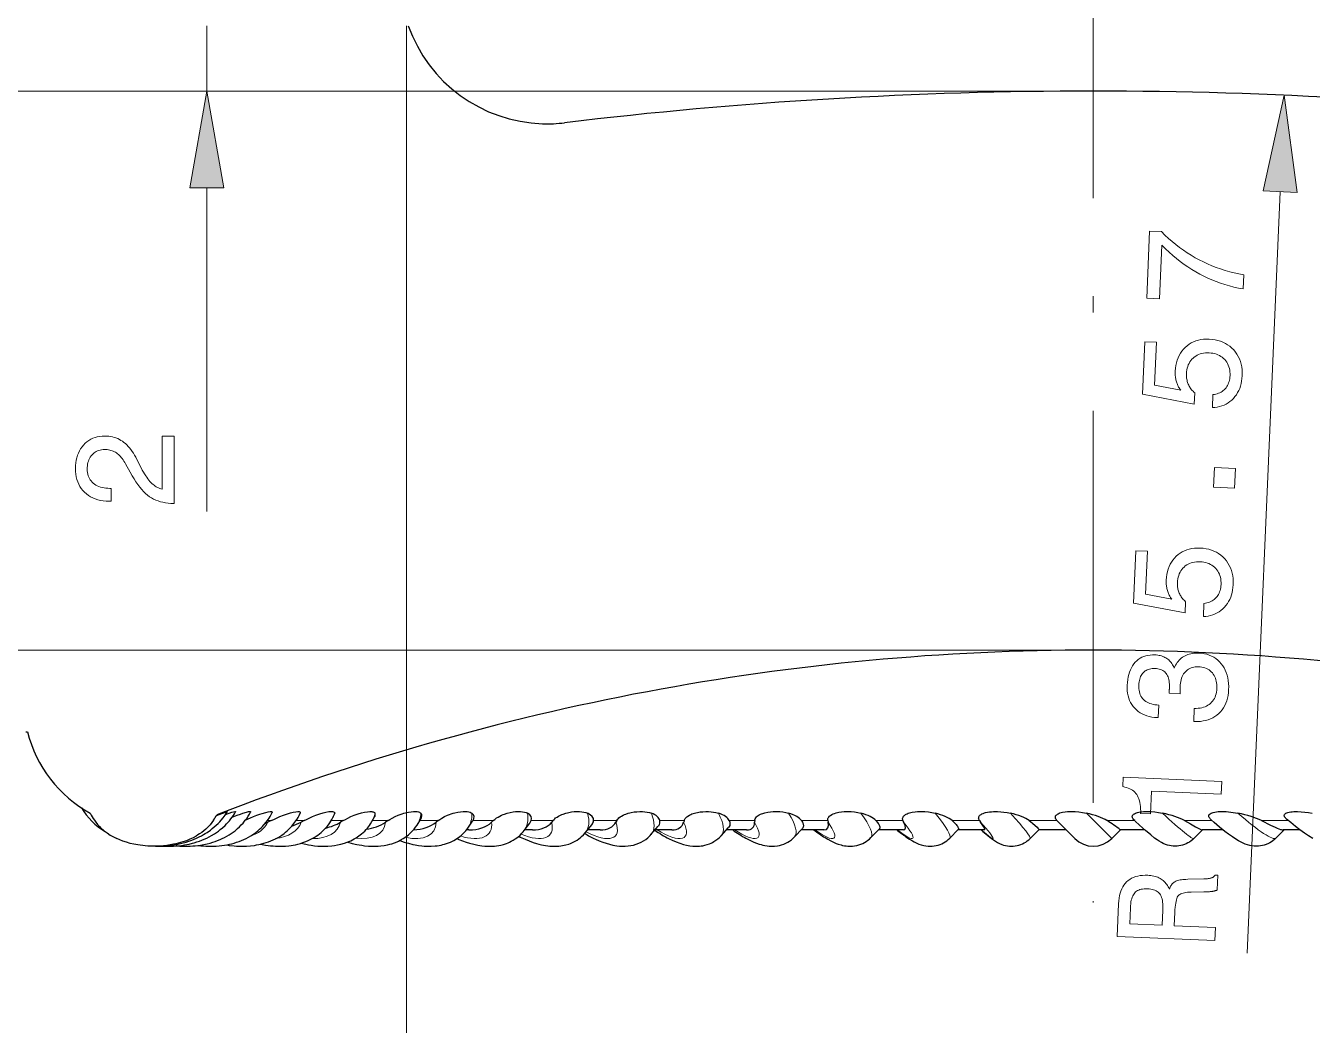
# Model space of a CAD drawing. Extents: x 0 to 297, y 0 to 420.
# Drawn here: x 115.31 to 154.66, y 84.82 to 115.4 of the extents above; entities that cross this region are included whole.
import ezdxf

# ---------------------------------------------------------------- set-up
doc = ezdxf.new("R2010")
doc.units = 0
doc.linetypes.add('DASHDOT', pattern=[18.5, 12, -3, 0.5, -3])

msp = doc.modelspace()

# ---------------------------------------------------------------- linework, layer by layer
at = {"color": 7, "linetype": 'DASHDOT', "lineweight": 13}
msp.add_line((147.963, 362.625), (147.963, 88.577), dxfattribs=at)
at = {"color": 7, "lineweight": 13, "ltscale": 0.05}
msp.add_line((120.854, 113.402), (120.854, 115.402), dxfattribs=at)
at = {"color": 7, "lineweight": 13}
for p, q in [((126.963, 115.402), (126.963, 72.965)), ((147.957, 113.402), (96.033, 113.402)), ((147.957, 113.402), (118.854, 113.402)), ((153.675, 110.324), (152.671, 87.035)), ((147.962, 96.302), (96.033, 96.302))]:
    msp.add_line(p, q, dxfattribs=at)
at = {"color": 7, "lineweight": 13, "ltscale": 0.247632}
msp.add_line((120.854, 100.542), (120.854, 110.447), dxfattribs=at)
at = {"color": 7, "lineweight": 30, "ltscale": 0.00125}
msp.add_line((115.313, 93.802), (115.363, 93.802), dxfattribs=at)
at = {"color": 7, "lineweight": 13, "ltscale": 0.027462}
msp.add_line((148.529, 90.536), (147.752, 91.313), dxfattribs=at)
at = {"color": 7, "lineweight": 30, "ltscale": 0.002239}
msp.add_line((122.637, 91), (122.719, 91.036), dxfattribs=at)
at = {"color": 7, "lineweight": 13, "ltscale": 0.002928}
msp.add_line((122.818, 91.084), (122.701, 91.084), dxfattribs=at)
at = {"color": 7, "lineweight": 30, "ltscale": 0.002774}
msp.add_line((122.818, 91.084), (122.719, 91.036), dxfattribs=at)
at = {"color": 7, "lineweight": 13, "ltscale": 0.006164}
msp.add_line((123.829, 91.084), (123.583, 91.084), dxfattribs=at)
at = {"color": 7, "lineweight": 30, "ltscale": 0.002581}
msp.add_line((123.829, 91.084), (123.738, 91.036), dxfattribs=at)
at = {"color": 7, "lineweight": 13, "ltscale": 0.009176}
msp.add_line((125.024, 91.084), (124.657, 91.084), dxfattribs=at)
at = {"color": 7, "lineweight": 30, "ltscale": 0.002199}
msp.add_line((124.709, 91.18), (124.748, 91.259), dxfattribs=at)
at = {"color": 7, "lineweight": 30, "ltscale": 0.002378}
msp.add_line((125.024, 91.084), (124.942, 91.036), dxfattribs=at)
at = {"color": 7, "lineweight": 30, "ltscale": 0.004068}
msp.add_line((125.901, 91.056), (125.982, 91.197), dxfattribs=at)
at = {"color": 7, "lineweight": 13, "ltscale": 0.011895}
msp.add_line((126.393, 91.084), (125.917, 91.084), dxfattribs=at)
at = {"color": 7, "lineweight": 30, "ltscale": 0.002167}
msp.add_line((126.393, 91.084), (126.321, 91.036), dxfattribs=at)
at = {"color": 7, "lineweight": 30, "ltscale": 0.005435}
msp.add_line((127.28, 90.949), (127.397, 91.131), dxfattribs=at)
at = {"color": 7, "lineweight": 13, "ltscale": 0.014118}
msp.add_line((127.926, 91.084), (127.362, 91.084), dxfattribs=at)
at = {"color": 7, "lineweight": 30, "ltscale": 0.001955}
msp.add_line((127.926, 91.084), (127.865, 91.036), dxfattribs=at)
at = {"color": 7, "lineweight": 30, "ltscale": 0.006351}
msp.add_line((128.835, 90.858), (128.982, 91.065), dxfattribs=at)
at = {"color": 7, "lineweight": 30, "ltscale": 0.000579792}
msp.add_line((128.994, 91.084), (128.982, 91.065), dxfattribs=at)
at = {"color": 7, "lineweight": 13, "ltscale": 0.015442}
msp.add_line((129.612, 91.084), (128.994, 91.084), dxfattribs=at)
at = {"color": 7, "lineweight": 30, "ltscale": 0.001749}
msp.add_line((129.612, 91.084), (129.562, 91.036), dxfattribs=at)
at = {"color": 7, "lineweight": 30, "ltscale": 0.00705}
msp.add_line((130.556, 90.781), (130.728, 91.005), dxfattribs=at)
at = {"color": 7, "lineweight": 13, "ltscale": 0.016648}
msp.add_line((131.438, 91.084), (130.772, 91.084), dxfattribs=at)
at = {"color": 7, "lineweight": 30, "ltscale": 0.001557}
msp.add_line((131.438, 91.084), (131.399, 91.036), dxfattribs=at)
at = {"color": 7, "lineweight": 30, "ltscale": 0.007625}
msp.add_line((132.431, 90.718), (132.625, 90.954), dxfattribs=at)
at = {"color": 7, "lineweight": 13, "ltscale": 0.017727}
msp.add_line((133.389, 91.084), (132.68, 91.084), dxfattribs=at)
at = {"color": 7, "lineweight": 30, "ltscale": 0.001393}
msp.add_line((133.389, 91.084), (133.362, 91.036), dxfattribs=at)
at = {"color": 7, "lineweight": 30, "ltscale": 0.008103}
msp.add_line((134.446, 90.666), (134.658, 90.911), dxfattribs=at)
at = {"color": 7, "lineweight": 30, "ltscale": 0.000592095}
msp.add_line((134.672, 90.93), (134.658, 90.911), dxfattribs=at)
at = {"color": 7, "lineweight": 13, "ltscale": 0.004872}
msp.add_line((134.899, 91.084), (134.704, 91.084), dxfattribs=at)
at = {"color": 7, "lineweight": 13, "ltscale": 0.0138}
msp.add_line((135.451, 91.084), (134.899, 91.084), dxfattribs=at)
at = {"color": 7, "lineweight": 30, "ltscale": 0.001275}
msp.add_line((135.451, 91.084), (135.436, 91.036), dxfattribs=at)
at = {"color": 7, "lineweight": 13, "ltscale": 0.019474}
msp.add_line((137.608, 91.084), (136.829, 91.084), dxfattribs=at)
at = {"color": 7, "lineweight": 30, "ltscale": 0.001218}
msp.add_line((137.608, 91.084), (137.605, 91.036), dxfattribs=at)
at = {"color": 7, "lineweight": 13, "ltscale": 0.020128}
msp.add_line((139.845, 91.084), (139.039, 91.084), dxfattribs=at)
at = {"color": 7, "lineweight": 30, "ltscale": 0.001234}
msp.add_line((139.845, 91.084), (139.853, 91.036), dxfattribs=at)
at = {"color": 7, "lineweight": 13, "ltscale": 0.02063}
msp.add_line((142.143, 91.084), (141.317, 91.084), dxfattribs=at)
at = {"color": 7, "lineweight": 30, "ltscale": 0.001319}
msp.add_line((142.143, 91.084), (142.163, 91.036), dxfattribs=at)
at = {"color": 7, "lineweight": 13, "ltscale": 0.020973}
msp.add_line((144.485, 91.084), (143.646, 91.084), dxfattribs=at)
at = {"color": 7, "lineweight": 30, "ltscale": 0.001459}
msp.add_line((144.485, 91.084), (144.517, 91.036), dxfattribs=at)
at = {"color": 7, "lineweight": 13, "ltscale": 0.021158}
msp.add_line((146.854, 91.084), (146.007, 91.084), dxfattribs=at)
at = {"color": 7, "lineweight": 30, "ltscale": 0.001636}
msp.add_line((146.854, 91.084), (146.897, 91.036), dxfattribs=at)
at = {"color": 7, "lineweight": 30, "ltscale": 0.017677}
msp.add_line((147.397, 90.536), (146.897, 91.036), dxfattribs=at)
at = {"color": 7, "lineweight": 13, "ltscale": 0.021181}
msp.add_line((149.231, 91.084), (148.384, 91.084), dxfattribs=at)
at = {"color": 7, "lineweight": 30, "ltscale": 0.000410107}
msp.add_line((149.231, 91.084), (149.243, 91.073), dxfattribs=at)
at = {"color": 7, "lineweight": 13, "ltscale": 0.021043}
msp.add_line((151.598, 91.084), (150.757, 91.084), dxfattribs=at)
at = {"color": 7, "lineweight": 13, "ltscale": 0.020745}
msp.add_line((153.938, 91.084), (153.108, 91.084), dxfattribs=at)
at = {"color": 7, "lineweight": 30, "ltscale": 0.001784}
msp.add_line((128.498, 90.535), (128.564, 90.507), dxfattribs=at)
at = {"color": 7, "lineweight": 30, "ltscale": 0.00192}
msp.add_line((128.869, 90.802), (128.792, 90.802), dxfattribs=at)
at = {"color": 7, "lineweight": 30, "ltscale": 0.005998}
msp.add_line((130.812, 90.802), (130.572, 90.802), dxfattribs=at)
at = {"color": 7, "lineweight": 30, "ltscale": 0.009644}
msp.add_line((132.886, 90.802), (132.5, 90.802), dxfattribs=at)
at = {"color": 7, "lineweight": 30, "ltscale": 0.01278}
msp.add_line((135.074, 90.802), (134.563, 90.802), dxfattribs=at)
at = {"color": 7, "lineweight": 30, "ltscale": 0.008494}
msp.add_line((136.584, 90.624), (136.812, 90.876), dxfattribs=at)
at = {"color": 7, "lineweight": 30, "ltscale": 0.01543}
msp.add_line((137.361, 90.802), (136.744, 90.802), dxfattribs=at)
at = {"color": 7, "lineweight": 30, "ltscale": 0.008808}
msp.add_line((138.829, 90.591), (139.07, 90.848), dxfattribs=at)
at = {"color": 7, "lineweight": 30, "ltscale": 0.01755}
msp.add_line((139.728, 90.802), (139.026, 90.802), dxfattribs=at)
at = {"color": 7, "lineweight": 30, "ltscale": 0.009055}
msp.add_line((141.164, 90.566), (141.416, 90.827), dxfattribs=at)
at = {"color": 7, "lineweight": 30, "ltscale": 0.019173}
msp.add_line((142.158, 90.802), (141.391, 90.802), dxfattribs=at)
at = {"color": 7, "lineweight": 30, "ltscale": 0.009232}
msp.add_line((143.572, 90.549), (143.831, 90.812), dxfattribs=at)
at = {"color": 7, "lineweight": 30, "ltscale": 0.020302}
msp.add_line((144.632, 90.802), (143.82, 90.802), dxfattribs=at)
at = {"color": 7, "lineweight": 30, "ltscale": 0.009346}
msp.add_line((146.033, 90.539), (146.297, 90.804), dxfattribs=at)
at = {"color": 7, "lineweight": 30, "ltscale": 0.021078}
msp.add_line((147.132, 90.802), (146.289, 90.802), dxfattribs=at)
at = {"color": 7, "lineweight": 30, "ltscale": 0.009394}
msp.add_line((148.529, 90.536), (148.795, 90.802), dxfattribs=at)
at = {"color": 7, "lineweight": 30, "ltscale": 0.018678}
msp.add_line((149.542, 90.802), (148.794, 90.802), dxfattribs=at)
at = {"color": 7, "lineweight": 30, "ltscale": 0.009378}
msp.add_line((151.04, 90.539), (151.305, 90.805), dxfattribs=at)
at = {"color": 7, "lineweight": 30, "ltscale": 0.015944}
msp.add_line((151.932, 90.802), (151.294, 90.802), dxfattribs=at)
at = {"color": 7, "lineweight": 30, "ltscale": 0.00885}
msp.add_line((153.549, 90.549), (153.797, 90.802), dxfattribs=at)
at = {"color": 7, "lineweight": 30, "ltscale": 0.012939}
msp.add_line((154.286, 90.802), (153.768, 90.802), dxfattribs=at)
at = {"color": 7, "lineweight": 13}
for points in [[(121.375, 110.447), (120.854, 113.402), (120.333, 110.447)], [(154.195, 110.302), (153.802, 113.276), (153.155, 110.346)], [(152.546, 107.349), (152.403, 107.377), (152.263, 107.408), (152.125, 107.444), (151.989, 107.483), (151.855, 107.527), (151.723, 107.574), (151.594, 107.626), (151.466, 107.681), (151.341, 107.741), (151.218, 107.804), (151.097, 107.872), (150.977, 107.944), (150.858, 108.021), (150.741, 108.102), (150.625, 108.188), (150.51, 108.279), (150.396, 108.374), (150.284, 108.474), (150.173, 108.578), (150.063, 108.686), (149.992, 107.048), (149.598, 107.065), (149.687, 109.118), (150.045, 109.103), (150.153, 108.998), (150.262, 108.897), (150.374, 108.8), (150.487, 108.707), (150.602, 108.619), (150.719, 108.535), (150.838, 108.454), (150.959, 108.378), (151.082, 108.306), (151.206, 108.238), (151.333, 108.175), (151.461, 108.115), (151.592, 108.059), (151.725, 108.008), (151.859, 107.961), (151.996, 107.917), (152.135, 107.878), (152.276, 107.843), (152.419, 107.812), (152.565, 107.785)], [(151.606, 103.718), (151.624, 104.118), (151.67, 104.125), (151.714, 104.134), (151.756, 104.145), (151.796, 104.159), (151.835, 104.176), (151.871, 104.195), (151.906, 104.217), (151.938, 104.241), (151.969, 104.268), (151.997, 104.297), (152.024, 104.329), (152.048, 104.362), (152.069, 104.398), (152.088, 104.435), (152.104, 104.474), (152.118, 104.515), (152.129, 104.558), (152.137, 104.602), (152.143, 104.649), (152.147, 104.697), (152.147, 104.756), (152.144, 104.813), (152.137, 104.868), (152.127, 104.92), (152.112, 104.971), (152.094, 105.019), (152.072, 105.065), (152.047, 105.109), (152.017, 105.15), (151.984, 105.189), (151.948, 105.226), (151.909, 105.259), (151.868, 105.288), (151.824, 105.314), (151.778, 105.336), (151.729, 105.355), (151.678, 105.37), (151.624, 105.381), (151.568, 105.389), (151.51, 105.393), (151.45, 105.394), (151.392, 105.391), (151.337, 105.385), (151.284, 105.374), (151.234, 105.36), (151.185, 105.342), (151.139, 105.32), (151.096, 105.295), (151.054, 105.266), (151.015, 105.233), (150.979, 105.197), (150.947, 105.159), (150.918, 105.117), (150.892, 105.073), (150.87, 105.027), (150.852, 104.978), (150.837, 104.926), (150.826, 104.871), (150.818, 104.814), (150.813, 104.755), (150.813, 104.72), (150.813, 104.686), (150.815, 104.652), (150.819, 104.619), (150.823, 104.587), (150.83, 104.555), (150.837, 104.523), (150.847, 104.492), (150.857, 104.462), (150.869, 104.432), (150.882, 104.403), (150.897, 104.375), (150.913, 104.347), (150.931, 104.32), (150.95, 104.294), (150.97, 104.268), (150.991, 104.243), (151.014, 104.219), (151.039, 104.195), (151.065, 104.172), (151.05, 103.829), (149.472, 104.133), (149.541, 105.734), (149.895, 105.718), (149.838, 104.406), (150.64, 104.251), (150.622, 104.274), (150.606, 104.297), (150.59, 104.322), (150.575, 104.346), (150.561, 104.372), (150.548, 104.398), (150.536, 104.426), (150.526, 104.453), (150.515, 104.482), (150.506, 104.511), (150.498, 104.541), (150.491, 104.572), (150.485, 104.603), (150.48, 104.634), (150.476, 104.666), (150.473, 104.698), (150.471, 104.731), (150.47, 104.764), (150.47, 104.798), (150.471, 104.833), (150.477, 104.923), (150.489, 105.009), (150.507, 105.092), (150.529, 105.171), (150.557, 105.246), (150.59, 105.317), (150.629, 105.384), (150.673, 105.448), (150.722, 105.507), (150.776, 105.563), (150.835, 105.614), (150.897, 105.659), (150.962, 105.699), (151.031, 105.733), (151.102, 105.76), (151.177, 105.783), (151.254, 105.799), (151.335, 105.81), (151.419, 105.814), (151.507, 105.813), (151.599, 105.807), (151.688, 105.794), (151.773, 105.775), (151.854, 105.751), (151.931, 105.721), (152.004, 105.685), (152.073, 105.643), (152.139, 105.595), (152.201, 105.542), (152.259, 105.482), (152.312, 105.419), (152.358, 105.352), (152.399, 105.281), (152.434, 105.207), (152.463, 105.13), (152.486, 105.049), (152.503, 104.965), (152.514, 104.878), (152.519, 104.788), (152.518, 104.694), (152.512, 104.611), (152.501, 104.531), (152.486, 104.454), (152.466, 104.38), (152.441, 104.309), (152.412, 104.241), (152.378, 104.177), (152.34, 104.115), (152.296, 104.057), (152.248, 104.002), (152.197, 103.95), (152.142, 103.904), (152.085, 103.863), (152.025, 103.827), (151.962, 103.796), (151.897, 103.77), (151.828, 103.75), (151.757, 103.734), (151.683, 103.723)], [(119.854, 100.788), (119.842, 100.788), (119.754, 100.791), (119.67, 100.797), (119.588, 100.807), (119.509, 100.822), (119.434, 100.84), (119.361, 100.863), (119.291, 100.89), (119.224, 100.921), (119.16, 100.956), (119.099, 100.995), (119.039, 101.04), (118.979, 101.091), (118.92, 101.149), (118.861, 101.214), (118.802, 101.285), (118.743, 101.363), (118.684, 101.448), (118.625, 101.539), (118.566, 101.637), (118.507, 101.741), (118.368, 101.997), (118.343, 102.041), (118.317, 102.083), (118.291, 102.123), (118.264, 102.16), (118.236, 102.195), (118.208, 102.227), (118.179, 102.257), (118.149, 102.285), (118.119, 102.309), (118.089, 102.332), (118.057, 102.352), (118.025, 102.37), (117.991, 102.385), (117.956, 102.399), (117.92, 102.411), (117.883, 102.42), (117.845, 102.428), (117.806, 102.433), (117.766, 102.436), (117.725, 102.437), (117.678, 102.436), (117.633, 102.431), (117.59, 102.422), (117.549, 102.411), (117.51, 102.396), (117.472, 102.378), (117.436, 102.357), (117.403, 102.333), (117.371, 102.305), (117.34, 102.274), (117.312, 102.24), (117.288, 102.204), (117.266, 102.166), (117.247, 102.125), (117.23, 102.083), (117.217, 102.038), (117.207, 101.991), (117.2, 101.941), (117.195, 101.89), (117.194, 101.836), (117.196, 101.783), (117.201, 101.732), (117.21, 101.683), (117.223, 101.637), (117.24, 101.593), (117.261, 101.551), (117.285, 101.512), (117.313, 101.475), (117.344, 101.44), (117.379, 101.407), (117.418, 101.377), (117.459, 101.351), (117.503, 101.327), (117.55, 101.307), (117.6, 101.289), (117.652, 101.275), (117.707, 101.264), (117.765, 101.256), (117.826, 101.252), (117.89, 101.25), (117.925, 101.25), (117.925, 100.858), (117.864, 100.858), (117.771, 100.861), (117.682, 100.869), (117.597, 100.882), (117.516, 100.901), (117.439, 100.926), (117.366, 100.955), (117.297, 100.99), (117.231, 101.031), (117.17, 101.077), (117.113, 101.128), (117.06, 101.184), (117.013, 101.244), (116.971, 101.307), (116.935, 101.374), (116.905, 101.446), (116.88, 101.521), (116.86, 101.6), (116.846, 101.682), (116.838, 101.769), (116.835, 101.859), (116.838, 101.946), (116.845, 102.03), (116.858, 102.11), (116.875, 102.187), (116.897, 102.26), (116.924, 102.33), (116.956, 102.396), (116.993, 102.459), (117.035, 102.519), (117.082, 102.575), (117.133, 102.627), (117.187, 102.674), (117.244, 102.714), (117.304, 102.75), (117.367, 102.78), (117.433, 102.805), (117.503, 102.824), (117.575, 102.837), (117.651, 102.846), (117.729, 102.848), (117.791, 102.847), (117.85, 102.842), (117.908, 102.834), (117.965, 102.823), (118.02, 102.808), (118.073, 102.791), (118.125, 102.77), (118.176, 102.746), (118.225, 102.718), (118.272, 102.688), (118.318, 102.654), (118.363, 102.617), (118.406, 102.577), (118.449, 102.533), (118.49, 102.486), (118.529, 102.435), (118.568, 102.381), (118.605, 102.324), (118.641, 102.263), (118.676, 102.199), (118.804, 101.946), (118.842, 101.876), (118.878, 101.81), (118.914, 101.748), (118.949, 101.69), (118.983, 101.636), (119.017, 101.587), (119.05, 101.541), (119.082, 101.499), (119.113, 101.462), (119.144, 101.428), (119.175, 101.398), (119.206, 101.37), (119.238, 101.344), (119.271, 101.32), (119.305, 101.298), (119.339, 101.278), (119.374, 101.261), (119.41, 101.245), (119.446, 101.232), (119.483, 101.221), (119.483, 102.848), (119.854, 102.848)], [(152.283, 101.26), (151.641, 101.288), (151.667, 101.884), (152.309, 101.856)], [(151.331, 97.328), (151.348, 97.728), (151.394, 97.734), (151.438, 97.743), (151.481, 97.755), (151.521, 97.769), (151.559, 97.785), (151.596, 97.805), (151.63, 97.826), (151.663, 97.851), (151.693, 97.877), (151.722, 97.907), (151.748, 97.938), (151.772, 97.972), (151.794, 98.007), (151.812, 98.044), (151.828, 98.083), (151.842, 98.124), (151.853, 98.167), (151.862, 98.212), (151.868, 98.258), (151.871, 98.307), (151.872, 98.366), (151.869, 98.423), (151.862, 98.477), (151.851, 98.53), (151.837, 98.58), (151.819, 98.628), (151.797, 98.674), (151.771, 98.718), (151.742, 98.76), (151.709, 98.799), (151.672, 98.835), (151.634, 98.868), (151.592, 98.898), (151.549, 98.923), (151.502, 98.946), (151.454, 98.964), (151.403, 98.979), (151.349, 98.991), (151.293, 98.999), (151.234, 99.003), (151.174, 99.004), (151.117, 99.001), (151.062, 98.994), (151.009, 98.984), (150.958, 98.97), (150.91, 98.952), (150.864, 98.93), (150.82, 98.905), (150.779, 98.876), (150.74, 98.843), (150.704, 98.807), (150.671, 98.768), (150.642, 98.727), (150.617, 98.683), (150.595, 98.637), (150.576, 98.587), (150.562, 98.535), (150.55, 98.481), (150.542, 98.424), (150.538, 98.364), (150.537, 98.329), (150.538, 98.295), (150.54, 98.262), (150.543, 98.229), (150.548, 98.196), (150.554, 98.164), (150.562, 98.133), (150.571, 98.102), (150.582, 98.072), (150.594, 98.042), (150.607, 98.013), (150.622, 97.984), (150.638, 97.957), (150.655, 97.93), (150.674, 97.903), (150.694, 97.878), (150.716, 97.852), (150.739, 97.828), (150.763, 97.804), (150.789, 97.781), (150.774, 97.438), (149.196, 97.742), (149.265, 99.343), (149.619, 99.328), (149.563, 98.016), (150.364, 97.861), (150.347, 97.884), (150.33, 97.907), (150.314, 97.931), (150.3, 97.956), (150.286, 97.982), (150.273, 98.008), (150.261, 98.035), (150.25, 98.063), (150.24, 98.092), (150.231, 98.121), (150.223, 98.151), (150.216, 98.181), (150.21, 98.212), (150.204, 98.244), (150.2, 98.276), (150.197, 98.308), (150.195, 98.341), (150.194, 98.374), (150.194, 98.408), (150.195, 98.442), (150.202, 98.533), (150.214, 98.619), (150.231, 98.702), (150.254, 98.781), (150.282, 98.855), (150.315, 98.927), (150.353, 98.994), (150.397, 99.057), (150.446, 99.117), (150.501, 99.173), (150.56, 99.224), (150.622, 99.269), (150.687, 99.309), (150.755, 99.342), (150.826, 99.37), (150.901, 99.392), (150.979, 99.409), (151.06, 99.419), (151.144, 99.424), (151.231, 99.423), (151.324, 99.416), (151.412, 99.403), (151.497, 99.385), (151.578, 99.36), (151.655, 99.33), (151.728, 99.294), (151.798, 99.252), (151.863, 99.205), (151.925, 99.151), (151.983, 99.092), (152.036, 99.028), (152.083, 98.961), (152.124, 98.891), (152.159, 98.817), (152.188, 98.74), (152.211, 98.659), (152.228, 98.575), (152.239, 98.488), (152.243, 98.397), (152.242, 98.303), (152.236, 98.22), (152.226, 98.14), (152.21, 98.063), (152.19, 97.989), (152.166, 97.919), (152.137, 97.851), (152.103, 97.786), (152.064, 97.725), (152.021, 97.666), (151.973, 97.611), (151.921, 97.56), (151.867, 97.514), (151.81, 97.473), (151.75, 97.437), (151.687, 97.406), (151.621, 97.38), (151.553, 97.359), (151.482, 97.344), (151.408, 97.333)], [(151.034, 94.12), (151.051, 94.518), (151.113, 94.519), (151.173, 94.522), (151.229, 94.529), (151.283, 94.539), (151.334, 94.553), (151.382, 94.57), (151.428, 94.59), (151.471, 94.614), (151.511, 94.641), (151.549, 94.671), (151.583, 94.704), (151.614, 94.741), (151.642, 94.78), (151.667, 94.822), (151.688, 94.866), (151.705, 94.914), (151.72, 94.964), (151.731, 95.017), (151.738, 95.073), (151.743, 95.132), (151.744, 95.19), (151.741, 95.245), (151.736, 95.298), (151.727, 95.349), (151.715, 95.397), (151.699, 95.443), (151.68, 95.487), (151.658, 95.528), (151.633, 95.567), (151.605, 95.603), (151.573, 95.637), (151.539, 95.667), (151.503, 95.694), (151.464, 95.718), (151.423, 95.739), (151.379, 95.756), (151.332, 95.77), (151.283, 95.78), (151.232, 95.788), (151.178, 95.792), (151.129, 95.792), (151.082, 95.789), (151.037, 95.783), (150.994, 95.773), (150.953, 95.759), (150.915, 95.743), (150.878, 95.722), (150.843, 95.699), (150.811, 95.672), (150.78, 95.641), (150.752, 95.607), (150.727, 95.571), (150.704, 95.531), (150.684, 95.489), (150.666, 95.444), (150.652, 95.396), (150.64, 95.346), (150.63, 95.292), (150.624, 95.236), (150.62, 95.176), (150.62, 95.168), (150.619, 95.159), (150.619, 95.151), (150.619, 95.142), (150.619, 95.133), (150.618, 95.124), (150.618, 95.115), (150.618, 95.106), (150.618, 95.097), (150.618, 95.088), (150.618, 95.078), (150.618, 95.068), (150.618, 95.057), (150.618, 95.046), (150.618, 95.034), (150.619, 95.021), (150.619, 95.008), (150.619, 94.995), (150.619, 94.98), (150.619, 94.965), (150.28, 94.98), (150.281, 94.989), (150.282, 94.998), (150.282, 95.007), (150.283, 95.016), (150.284, 95.025), (150.285, 95.034), (150.285, 95.043), (150.286, 95.051), (150.286, 95.06), (150.287, 95.068), (150.288, 95.077), (150.288, 95.085), (150.289, 95.093), (150.289, 95.101), (150.29, 95.109), (150.29, 95.117), (150.29, 95.124), (150.291, 95.132), (150.291, 95.139), (150.291, 95.146), (150.293, 95.203), (150.292, 95.257), (150.288, 95.307), (150.282, 95.355), (150.274, 95.4), (150.263, 95.443), (150.25, 95.482), (150.234, 95.518), (150.216, 95.551), (150.195, 95.582), (150.172, 95.609), (150.147, 95.634), (150.119, 95.657), (150.088, 95.676), (150.055, 95.693), (150.019, 95.707), (149.981, 95.719), (149.94, 95.728), (149.896, 95.734), (149.851, 95.737), (149.806, 95.738), (149.764, 95.735), (149.723, 95.73), (149.685, 95.722), (149.648, 95.712), (149.613, 95.698), (149.581, 95.682), (149.55, 95.663), (149.522, 95.641), (149.495, 95.616), (149.471, 95.589), (149.449, 95.559), (149.429, 95.527), (149.411, 95.492), (149.396, 95.455), (149.384, 95.415), (149.373, 95.373), (149.365, 95.328), (149.359, 95.281), (149.356, 95.231), (149.355, 95.175), (149.358, 95.121), (149.364, 95.071), (149.373, 95.023), (149.386, 94.977), (149.402, 94.934), (149.421, 94.894), (149.444, 94.856), (149.47, 94.821), (149.5, 94.789), (149.532, 94.759), (149.568, 94.732), (149.607, 94.708), (149.649, 94.687), (149.695, 94.669), (149.743, 94.653), (149.795, 94.641), (149.85, 94.631), (149.908, 94.624), (149.969, 94.62), (149.953, 94.237), (149.923, 94.238), (149.837, 94.244), (149.755, 94.255), (149.676, 94.271), (149.601, 94.293), (149.53, 94.319), (149.463, 94.35), (149.4, 94.386), (149.34, 94.427), (149.285, 94.473), (149.233, 94.524), (149.185, 94.579), (149.143, 94.637), (149.107, 94.699), (149.076, 94.764), (149.05, 94.833), (149.029, 94.905), (149.014, 94.98), (149.005, 95.058), (149, 95.14), (149.001, 95.225), (149.007, 95.315), (149.017, 95.4), (149.032, 95.481), (149.05, 95.558), (149.072, 95.63), (149.098, 95.698), (149.129, 95.762), (149.163, 95.822), (149.202, 95.877), (149.245, 95.928), (149.291, 95.974), (149.341, 96.015), (149.393, 96.05), (149.449, 96.081), (149.508, 96.106), (149.57, 96.126), (149.635, 96.141), (149.703, 96.151), (149.775, 96.156), (149.85, 96.155), (149.892, 96.152), (149.934, 96.147), (149.974, 96.141), (150.012, 96.133), (150.05, 96.122), (150.086, 96.11), (150.12, 96.096), (150.154, 96.08), (150.186, 96.063), (150.216, 96.043), (150.245, 96.022), (150.273, 95.999), (150.299, 95.974), (150.323, 95.947), (150.346, 95.918), (150.368, 95.888), (150.388, 95.856), (150.406, 95.823), (150.423, 95.787), (150.438, 95.75), (150.458, 95.796), (150.481, 95.84), (150.506, 95.882), (150.532, 95.921), (150.56, 95.958), (150.59, 95.992), (150.622, 96.024), (150.656, 96.054), (150.692, 96.081), (150.73, 96.105), (150.769, 96.128), (150.81, 96.147), (150.853, 96.164), (150.897, 96.178), (150.943, 96.19), (150.99, 96.2), (151.039, 96.206), (151.09, 96.21), (151.142, 96.212), (151.196, 96.211), (151.281, 96.204), (151.362, 96.192), (151.439, 96.174), (151.512, 96.15), (151.582, 96.12), (151.648, 96.085), (151.711, 96.044), (151.77, 95.997), (151.825, 95.944), (151.876, 95.886), (151.923, 95.823), (151.965, 95.756), (152.001, 95.686), (152.032, 95.612), (152.058, 95.534), (152.078, 95.453), (152.092, 95.368), (152.102, 95.279), (152.105, 95.187), (152.104, 95.091), (152.097, 95.001), (152.085, 94.914), (152.068, 94.831), (152.046, 94.752), (152.018, 94.678), (151.985, 94.607), (151.947, 94.54), (151.903, 94.477), (151.854, 94.418), (151.8, 94.364), (151.742, 94.314), (151.68, 94.269), (151.615, 94.231), (151.546, 94.198), (151.474, 94.17), (151.399, 94.149), (151.32, 94.133), (151.238, 94.122), (151.153, 94.118), (151.064, 94.119)], [(151.88, 91.896), (149.748, 91.987), (149.718, 91.288), (149.412, 91.301), (149.413, 91.377), (149.411, 91.448), (149.406, 91.515), (149.399, 91.579), (149.388, 91.639), (149.375, 91.695), (149.359, 91.747), (149.341, 91.795), (149.319, 91.84), (149.295, 91.88), (149.268, 91.918), (149.237, 91.952), (149.203, 91.984), (149.165, 92.012), (149.124, 92.038), (149.08, 92.061), (149.032, 92.081), (148.981, 92.099), (148.926, 92.113), (148.868, 92.125), (148.88, 92.417), (151.896, 92.287)], [(151.686, 87.415), (148.693, 87.544), (148.737, 88.544), (148.742, 88.631), (148.753, 88.712), (148.767, 88.79), (148.785, 88.863), (148.808, 88.932), (148.835, 88.996), (148.866, 89.056), (148.901, 89.111), (148.94, 89.162), (148.984, 89.209), (149.031, 89.251), (149.082, 89.288), (149.137, 89.321), (149.196, 89.348), (149.259, 89.371), (149.325, 89.389), (149.395, 89.402), (149.469, 89.411), (149.547, 89.414), (149.629, 89.413), (149.677, 89.41), (149.724, 89.405), (149.769, 89.398), (149.813, 89.389), (149.855, 89.378), (149.895, 89.366), (149.934, 89.351), (149.972, 89.334), (150.007, 89.316), (150.041, 89.295), (150.074, 89.273), (150.104, 89.249), (150.134, 89.222), (150.161, 89.195), (150.187, 89.165), (150.211, 89.133), (150.233, 89.1), (150.254, 89.064), (150.272, 89.027), (150.29, 88.988), (150.302, 89.02), (150.315, 89.049), (150.329, 89.077), (150.345, 89.102), (150.361, 89.126), (150.379, 89.148), (150.398, 89.168), (150.418, 89.186), (150.439, 89.203), (150.461, 89.217), (150.485, 89.23), (150.513, 89.241), (150.544, 89.252), (150.578, 89.261), (150.616, 89.269), (150.657, 89.276), (150.701, 89.281), (150.749, 89.286), (150.799, 89.289), (150.854, 89.291), (151.341, 89.301), (151.372, 89.302), (151.402, 89.304), (151.429, 89.306), (151.455, 89.308), (151.479, 89.311), (151.502, 89.314), (151.522, 89.318), (151.542, 89.322), (151.559, 89.326), (151.575, 89.331), (151.59, 89.337), (151.604, 89.343), (151.617, 89.35), (151.629, 89.358), (151.641, 89.367), (151.653, 89.376), (151.663, 89.386), (151.673, 89.396), (151.682, 89.407), (151.691, 89.419), (151.773, 89.416), (151.753, 88.963), (151.743, 88.958), (151.731, 88.952), (151.719, 88.948), (151.706, 88.943), (151.691, 88.939), (151.676, 88.935), (151.66, 88.931), (151.643, 88.927), (151.625, 88.924), (151.606, 88.921), (151.586, 88.918), (151.564, 88.915), (151.541, 88.913), (151.517, 88.911), (151.491, 88.909), (151.464, 88.907), (151.436, 88.906), (151.406, 88.904), (151.376, 88.903), (151.343, 88.903), (150.955, 88.898), (150.898, 88.896), (150.845, 88.893), (150.797, 88.887), (150.752, 88.88), (150.711, 88.87), (150.675, 88.859), (150.642, 88.846), (150.614, 88.83), (150.589, 88.813), (150.568, 88.795), (150.551, 88.772), (150.534, 88.742), (150.519, 88.707), (150.506, 88.665), (150.494, 88.616), (150.484, 88.562), (150.475, 88.501), (150.468, 88.434), (150.462, 88.36), (150.458, 88.28), (150.44, 87.869), (151.704, 87.815)], [(149.098, 88.417), (149.077, 87.928), (150.073, 87.885), (150.093, 88.347), (150.095, 88.415), (150.094, 88.479), (150.091, 88.539), (150.085, 88.595), (150.077, 88.646), (150.066, 88.694), (150.053, 88.737), (150.038, 88.776), (150.019, 88.811), (149.999, 88.842), (149.975, 88.87), (149.948, 88.895), (149.918, 88.917), (149.885, 88.936), (149.849, 88.953), (149.809, 88.967), (149.767, 88.979), (149.721, 88.988), (149.671, 88.994), (149.619, 88.998), (149.568, 88.999), (149.519, 88.997), (149.473, 88.992), (149.43, 88.984), (149.39, 88.974), (149.353, 88.96), (149.318, 88.944), (149.287, 88.924), (149.259, 88.902), (149.233, 88.877), (149.21, 88.849), (149.189, 88.817), (149.17, 88.781), (149.154, 88.74), (149.139, 88.696), (149.127, 88.648), (149.116, 88.596), (149.108, 88.54), (149.102, 88.481)]]:
    msp.add_lwpolyline(points, close=True, dxfattribs=at)
at = {"color": 7, "lineweight": 30}
for points in [[(119.285, 90.302), (119.367, 90.302), (119.448, 90.303), (119.529, 90.307), (119.61, 90.313), (119.69, 90.321), (119.77, 90.331), (119.85, 90.343), (119.93, 90.357), (120.008, 90.374), (120.088, 90.393), (120.223, 90.43), (120.299, 90.455), (120.39, 90.488), (120.467, 90.518), (120.54, 90.55), (120.613, 90.585), (120.685, 90.622), (120.746, 90.656), (120.804, 90.691), (120.861, 90.727), (120.96, 90.796), (121.019, 90.84), (121.081, 90.892), (121.141, 90.946), (121.2, 91.002), (121.246, 91.05), (121.289, 91.098), (121.35, 91.171), (121.408, 91.25), (121.446, 91.306), (121.481, 91.364)], [(119.511, 90.306), (119.592, 90.303), (119.674, 90.302), (119.755, 90.303), (119.836, 90.306), (119.918, 90.311), (119.998, 90.319), (120.079, 90.329), (120.166, 90.342), (120.309, 90.37), (120.409, 90.394), (120.468, 90.41), (120.548, 90.435), (120.625, 90.461), (120.7, 90.489), (120.774, 90.519), (120.847, 90.553), (120.919, 90.588), (120.995, 90.629), (121.086, 90.684), (121.148, 90.725), (121.206, 90.766), (121.262, 90.809), (121.334, 90.868), (121.41, 90.939), (121.454, 90.982), (121.496, 91.027), (121.543, 91.082), (121.586, 91.135), (121.626, 91.19), (121.665, 91.247), (121.696, 91.296), (121.732, 91.359)], [(119.944, 90.314), (120.024, 90.308), (120.103, 90.304), (120.182, 90.302), (120.262, 90.302), (120.341, 90.304), (120.42, 90.309), (120.498, 90.315), (120.577, 90.324), (120.654, 90.335), (120.762, 90.354), (120.862, 90.375), (120.958, 90.4), (121.035, 90.423), (121.11, 90.448), (121.183, 90.475), (121.256, 90.505), (121.326, 90.537), (121.395, 90.571), (121.465, 90.609), (121.535, 90.65), (121.597, 90.691), (121.657, 90.733), (121.716, 90.777), (121.794, 90.843), (121.85, 90.894), (121.907, 90.952), (121.961, 91.012), (122.029, 91.095), (122.072, 91.155), (122.114, 91.218), (122.152, 91.282), (122.188, 91.349)], [(120.584, 90.326), (120.664, 90.317), (120.744, 90.31), (120.823, 90.305), (120.903, 90.302), (120.983, 90.302), (121.062, 90.303), (121.142, 90.307), (121.225, 90.313), (121.307, 90.322), (121.389, 90.333), (121.467, 90.347), (121.541, 90.362), (121.615, 90.38), (121.688, 90.399), (121.762, 90.422), (121.837, 90.448), (121.911, 90.477), (121.983, 90.508), (122.055, 90.542), (122.126, 90.58), (122.196, 90.62), (122.263, 90.663), (122.337, 90.715), (122.424, 90.784), (122.467, 90.822), (122.51, 90.862), (122.554, 90.907), (122.596, 90.952), (122.663, 91.033), (122.724, 91.117), (122.755, 91.165), (122.784, 91.213), (122.817, 91.273), (122.847, 91.334)], [(121.149, 91.245), (121.311, 91.307), (121.45, 91.357), (121.476, 91.364), (121.48, 91.365), (121.481, 91.364), (121.481, 91.364), (121.481, 91.364), (121.481, 91.364), (121.481, 91.364), (121.481, 91.364)], [(121.422, 91.27), (121.539, 91.312), (121.62, 91.339), (121.672, 91.354), (121.706, 91.362), (121.725, 91.365), (121.73, 91.364), (121.732, 91.363), (121.732, 91.362), (121.732, 91.361), (121.732, 91.359)], [(121.459, 90.34), (121.535, 90.329), (121.688, 90.312), (121.764, 90.306), (121.841, 90.303), (121.918, 90.302), (121.994, 90.302), (122.07, 90.305), (122.187, 90.314), (122.307, 90.329), (122.372, 90.34), (122.447, 90.354), (122.521, 90.371), (122.595, 90.391), (122.667, 90.413), (122.738, 90.438), (122.808, 90.465), (122.881, 90.496), (122.952, 90.53), (123.05, 90.584), (123.146, 90.645), (123.217, 90.696), (123.263, 90.733), (123.308, 90.77), (123.351, 90.81), (123.393, 90.851), (123.452, 90.915), (123.518, 90.994), (123.578, 91.078), (123.61, 91.129), (123.641, 91.182), (123.675, 91.247), (123.706, 91.314)], [(121.627, 91.191), (121.784, 91.252), (121.877, 91.286), (121.956, 91.313), (122.067, 91.346), (122.13, 91.36), (122.152, 91.364), (122.169, 91.365), (122.183, 91.363), (122.188, 91.359), (122.19, 91.355), (122.188, 91.349)], [(122.025, 91.097), (122.187, 91.169), (122.283, 91.21), (122.381, 91.248), (122.471, 91.281), (122.548, 91.306), (122.654, 91.338), (122.729, 91.355), (122.784, 91.363), (122.819, 91.364), (122.831, 91.362), (122.84, 91.359), (122.848, 91.353), (122.85, 91.345), (122.847, 91.334)], [(122.818, 91.084), (122.897, 91.123), (122.984, 91.164), (123.087, 91.209), (123.193, 91.251), (123.315, 91.294), (123.416, 91.325), (123.494, 91.344), (123.574, 91.359), (123.633, 91.364), (123.655, 91.364), (123.673, 91.362), (123.694, 91.355), (123.701, 91.351), (123.706, 91.345), (123.709, 91.339), (123.71, 91.332), (123.709, 91.323), (123.706, 91.314)], [(123.829, 91.084), (123.902, 91.124), (123.985, 91.165), (124.084, 91.21), (124.187, 91.252), (124.31, 91.295), (124.413, 91.325), (124.495, 91.345), (124.583, 91.36), (124.65, 91.364), (124.677, 91.364), (124.7, 91.362), (124.727, 91.355), (124.747, 91.344), (124.754, 91.338), (124.759, 91.33), (124.762, 91.322), (124.763, 91.313)], [(125.024, 91.084), (125.09, 91.124), (125.167, 91.165), (125.26, 91.21), (125.36, 91.252), (125.422, 91.275), (125.481, 91.295), (125.587, 91.325), (125.672, 91.345), (125.763, 91.359), (125.836, 91.364), (125.894, 91.362), (125.918, 91.359), (125.94, 91.354), (125.963, 91.345), (125.981, 91.334), (125.994, 91.319), (125.997, 91.313)], [(126.393, 91.084), (126.452, 91.124), (126.522, 91.165), (126.609, 91.21), (126.705, 91.252), (126.766, 91.275), (126.824, 91.295), (126.88, 91.312), (126.931, 91.325), (127.019, 91.344), (127.102, 91.357), (127.173, 91.364), (127.234, 91.364), (127.286, 91.36), (127.33, 91.351), (127.358, 91.341), (127.381, 91.328), (127.399, 91.313)], [(127.926, 91.084), (127.978, 91.124), (128.04, 91.165), (128.121, 91.21), (128.211, 91.252), (128.271, 91.275), (128.329, 91.295), (128.384, 91.312), (128.435, 91.325), (128.525, 91.344), (128.612, 91.357), (128.689, 91.363), (128.756, 91.364), (128.815, 91.36), (128.867, 91.351), (128.902, 91.341), (128.932, 91.328), (128.957, 91.313)], [(129.612, 91.084), (129.656, 91.124), (129.711, 91.166), (129.758, 91.196), (129.811, 91.225), (129.869, 91.252), (129.913, 91.271), (129.958, 91.287), (130.04, 91.313), (130.134, 91.336), (130.217, 91.35), (130.293, 91.36), (130.374, 91.364), (130.446, 91.363), (130.51, 91.358), (130.567, 91.347), (130.617, 91.332), (130.66, 91.313)], [(131.438, 91.084), (131.473, 91.124), (131.495, 91.145), (131.52, 91.166), (131.562, 91.196), (131.61, 91.226), (131.664, 91.253), (131.706, 91.271), (131.749, 91.287), (131.83, 91.313), (131.878, 91.325), (131.924, 91.336), (132.008, 91.35), (132.087, 91.36), (132.172, 91.364), (132.25, 91.363), (132.321, 91.358), (132.385, 91.347), (132.443, 91.332), (132.494, 91.313)], [(133.389, 91.084), (133.415, 91.124), (133.433, 91.145), (133.454, 91.166), (133.49, 91.197), (133.534, 91.226), (133.583, 91.253), (133.623, 91.271), (133.664, 91.287), (133.742, 91.313), (133.79, 91.326), (133.835, 91.336), (133.92, 91.35), (134.001, 91.359), (134.091, 91.364), (134.173, 91.363), (134.25, 91.358), (134.321, 91.347), (134.387, 91.332), (134.447, 91.313)], [(135.451, 91.084), (135.46, 91.107), (135.472, 91.13), (135.484, 91.148), (135.498, 91.166), (135.529, 91.197), (135.567, 91.226), (135.612, 91.254), (135.65, 91.272), (135.688, 91.288), (135.726, 91.301), (135.763, 91.313), (135.81, 91.326), (135.855, 91.336), (135.94, 91.35), (136.022, 91.359), (136.112, 91.364), (136.197, 91.364), (136.276, 91.358), (136.352, 91.349), (136.423, 91.335), (136.463, 91.324), (136.502, 91.313)], [(137.608, 91.084), (137.613, 91.11), (137.622, 91.138), (137.638, 91.167), (137.661, 91.197), (137.686, 91.22), (137.715, 91.241), (137.747, 91.261), (137.781, 91.278), (137.816, 91.293), (137.852, 91.306), (137.922, 91.326), (138.009, 91.344), (138.093, 91.356), (138.173, 91.362), (138.277, 91.364), (138.376, 91.36), (138.471, 91.35), (138.56, 91.334), (138.644, 91.313)], [(139.845, 91.084), (139.843, 91.106), (139.845, 91.128), (139.849, 91.149), (139.857, 91.171), (139.871, 91.194), (139.89, 91.217), (139.905, 91.232), (139.923, 91.246), (139.963, 91.271), (140.007, 91.292), (140.051, 91.308), (140.096, 91.322), (140.139, 91.333), (140.182, 91.341), (140.266, 91.354), (140.347, 91.361), (140.403, 91.364), (140.457, 91.365), (140.563, 91.361), (140.665, 91.351), (140.763, 91.335), (140.857, 91.313)], [(142.143, 91.084), (142.136, 91.106), (142.133, 91.129), (142.132, 91.15), (142.135, 91.171), (142.144, 91.195), (142.158, 91.218), (142.171, 91.232), (142.186, 91.246), (142.221, 91.271), (142.245, 91.284), (142.269, 91.295), (142.307, 91.31), (142.344, 91.322), (142.386, 91.333), (142.428, 91.341), (142.511, 91.354), (142.592, 91.361), (142.648, 91.364), (142.704, 91.365), (142.814, 91.361), (142.92, 91.351), (143.024, 91.335), (143.125, 91.313)], [(144.485, 91.084), (144.473, 91.107), (144.464, 91.131), (144.46, 91.146), (144.458, 91.162), (144.459, 91.183), (144.465, 91.204), (144.473, 91.221), (144.484, 91.238), (144.496, 91.25), (144.51, 91.262), (144.531, 91.277), (144.554, 91.29), (144.592, 91.307), (144.632, 91.321), (144.672, 91.332), (144.732, 91.344), (144.792, 91.354), (144.85, 91.359), (144.908, 91.363), (144.97, 91.364), (145.032, 91.364), (145.133, 91.358), (145.233, 91.348), (145.332, 91.333), (145.429, 91.313)], [(146.854, 91.084), (146.836, 91.109), (146.821, 91.134), (146.81, 91.162), (146.806, 91.183), (146.806, 91.205), (146.813, 91.227), (146.826, 91.248), (146.844, 91.267), (146.866, 91.283), (146.891, 91.297), (146.917, 91.309), (146.945, 91.319), (146.982, 91.331), (147.021, 91.34), (147.099, 91.353), (147.178, 91.361), (147.236, 91.364), (147.294, 91.365), (147.409, 91.361), (147.524, 91.351), (147.638, 91.335), (147.752, 91.313)], [(149.231, 91.084), (149.207, 91.109), (149.186, 91.136), (149.175, 91.151), (149.167, 91.167), (149.161, 91.183), (149.158, 91.199), (149.157, 91.214), (149.159, 91.228), (149.164, 91.242), (149.171, 91.255), (149.182, 91.268), (149.195, 91.279), (149.223, 91.298), (149.255, 91.314), (149.284, 91.324), (149.313, 91.333), (149.356, 91.343), (149.4, 91.351), (149.449, 91.357), (149.499, 91.361), (149.561, 91.364), (149.622, 91.364), (149.734, 91.36), (149.847, 91.35), (149.961, 91.334), (150.077, 91.313)], [(151.574, 91.105), (151.54, 91.138), (151.525, 91.156), (151.507, 91.184), (151.499, 91.205), (151.495, 91.226), (151.497, 91.238), (151.5, 91.25), (151.505, 91.261), (151.512, 91.272), (151.526, 91.285), (151.542, 91.297), (151.569, 91.313), (151.599, 91.325), (151.631, 91.335), (151.682, 91.346), (151.735, 91.355), (151.785, 91.36), (151.836, 91.363), (151.897, 91.365), (151.959, 91.364), (152.029, 91.361), (152.098, 91.355), (152.17, 91.348), (152.241, 91.338), (152.386, 91.313)], [(153.875, 91.133), (153.856, 91.151), (153.838, 91.169), (153.823, 91.189), (153.814, 91.204), (153.808, 91.218), (153.804, 91.237), (153.805, 91.255), (153.811, 91.271), (153.821, 91.285), (153.833, 91.296), (153.856, 91.311), (153.881, 91.323), (153.909, 91.333), (153.955, 91.345), (154.003, 91.354), (154.048, 91.359), (154.093, 91.362), (154.152, 91.364), (154.212, 91.364), (154.321, 91.359), (154.432, 91.349), (154.545, 91.333), (154.661, 91.313)], [(117.412, 91.102), (117.459, 91.034), (117.511, 90.969), (117.566, 90.907), (117.625, 90.848), (117.667, 90.811), (117.709, 90.775), (117.799, 90.707), (117.892, 90.645), (117.994, 90.586), (118.099, 90.534)], [(121.06, 91.102), (121.009, 91.028), (120.952, 90.958), (120.891, 90.891), (120.825, 90.828), (120.763, 90.775), (120.699, 90.726), (120.632, 90.679), (120.581, 90.646), (120.528, 90.614), (120.431, 90.561), (120.33, 90.514), (120.227, 90.472), (120.122, 90.435), (120.051, 90.413), (119.979, 90.393), (119.907, 90.376), (119.835, 90.36), (119.731, 90.341), (119.627, 90.326), (119.523, 90.315), (119.444, 90.308), (119.365, 90.304), (119.208, 90.302), (119.05, 90.307), (118.971, 90.313), (118.892, 90.32), (118.815, 90.33), (118.737, 90.342), (118.621, 90.363), (118.506, 90.39), (118.393, 90.422), (118.281, 90.459), (118.189, 90.494), (118.099, 90.534)], [(122.495, 90.365), (122.648, 90.337), (122.724, 90.326), (122.801, 90.317), (122.877, 90.31), (122.954, 90.305), (123.03, 90.302), (123.107, 90.302), (123.183, 90.303), (123.263, 90.308), (123.355, 90.316), (123.43, 90.326), (123.493, 90.336), (123.561, 90.349), (123.638, 90.367), (123.713, 90.387), (123.792, 90.412), (123.88, 90.444), (123.949, 90.473), (124.014, 90.503), (124.078, 90.536), (124.138, 90.571), (124.193, 90.605), (124.245, 90.642), (124.297, 90.68), (124.347, 90.721), (124.384, 90.754), (124.433, 90.8), (124.482, 90.851), (124.529, 90.905), (124.574, 90.961), (124.611, 91.014), (124.646, 91.068), (124.679, 91.124), (124.709, 91.18)], [(123.738, 90.394), (123.885, 90.36), (123.959, 90.345), (124.043, 90.331), (124.143, 90.318), (124.249, 90.308), (124.329, 90.304), (124.403, 90.302), (124.477, 90.302), (124.553, 90.305), (124.678, 90.315), (124.758, 90.325), (124.845, 90.34), (124.95, 90.364), (125.064, 90.397), (125.142, 90.424), (125.198, 90.447), (125.253, 90.471), (125.306, 90.497), (125.359, 90.525), (125.423, 90.563), (125.503, 90.616), (125.583, 90.678), (125.632, 90.721), (125.68, 90.766), (125.722, 90.811), (125.762, 90.857), (125.795, 90.898), (125.827, 90.94), (125.857, 90.984), (125.901, 91.056)], [(125.16, 90.431), (125.301, 90.39), (125.443, 90.357), (125.514, 90.343), (125.591, 90.33), (125.671, 90.319), (125.801, 90.307), (125.873, 90.303), (125.945, 90.302), (126.017, 90.302), (126.089, 90.306), (126.17, 90.312), (126.273, 90.326), (126.38, 90.346), (126.445, 90.362), (126.51, 90.38), (126.589, 90.407), (126.669, 90.439), (126.718, 90.461), (126.767, 90.485), (126.858, 90.537), (126.903, 90.566), (126.976, 90.619), (127.02, 90.654), (127.063, 90.692), (127.104, 90.731), (127.144, 90.773), (127.189, 90.824), (127.236, 90.885), (127.28, 90.949)], [(136.829, 91.084), (136.843, 91.043), (136.851, 91.004), (136.851, 90.967), (136.844, 90.933), (136.831, 90.903), (136.812, 90.876)], [(139.039, 91.084), (139.068, 91.035), (139.08, 91.011), (139.088, 90.987), (139.094, 90.966), (139.098, 90.946), (139.099, 90.917), (139.094, 90.891), (139.085, 90.868), (139.07, 90.848)], [(141.317, 91.084), (141.365, 91.028), (141.385, 91), (141.401, 90.974), (141.413, 90.95), (141.423, 90.928), (141.431, 90.896), (141.433, 90.868), (141.431, 90.856), (141.428, 90.845), (141.423, 90.836), (141.416, 90.827)], [(143.646, 91.084), (143.713, 91.023), (143.766, 90.965), (143.789, 90.937), (143.808, 90.911), (143.82, 90.89), (143.829, 90.872), (143.837, 90.849), (143.839, 90.83), (143.837, 90.822), (143.831, 90.812)], [(146.007, 91.084), (146.108, 91.008), (146.189, 90.939), (146.248, 90.882), (146.271, 90.856), (146.287, 90.835), (146.295, 90.821), (146.299, 90.811), (146.298, 90.806), (146.297, 90.804)], [(151.04, 90.539), (150.998, 90.5), (150.953, 90.464), (150.906, 90.431), (150.856, 90.401), (150.805, 90.375), (150.751, 90.353), (150.696, 90.335), (150.64, 90.32), (150.583, 90.31), (150.525, 90.304), (150.467, 90.302), (150.408, 90.304), (150.348, 90.31), (150.29, 90.321), (150.237, 90.334), (150.172, 90.356), (150.104, 90.385), (150.045, 90.415), (149.981, 90.452), (149.921, 90.493), (149.84, 90.553), (149.72, 90.648), (149.561, 90.785), (149.381, 90.945), (149.243, 91.073)], [(150.757, 91.084), (150.939, 90.982), (151.089, 90.896), (151.192, 90.84), (151.232, 90.821), (151.256, 90.811), (151.276, 90.804), (151.294, 90.802)], [(153.549, 90.549), (153.505, 90.509), (153.459, 90.471), (153.411, 90.437), (153.36, 90.406), (153.323, 90.387), (153.251, 90.356), (153.194, 90.337), (153.136, 90.321), (153.075, 90.31), (153.014, 90.304), (152.951, 90.302), (152.888, 90.304), (152.82, 90.311), (152.755, 90.323), (152.678, 90.344), (152.608, 90.368), (152.526, 90.403), (152.466, 90.433), (152.409, 90.464), (152.328, 90.513), (152.217, 90.586), (152.104, 90.668), (151.987, 90.757), (151.824, 90.89), (151.657, 91.032), (151.574, 91.105)], [(153.108, 91.084), (153.384, 90.947), (153.526, 90.88), (153.588, 90.853), (153.64, 90.832), (153.685, 90.817), (153.713, 90.809), (153.738, 90.804), (153.768, 90.802)], [(154.678, 90.537), (154.549, 90.617), (154.419, 90.704), (154.284, 90.803), (154.146, 90.909), (154.005, 91.023), (153.875, 91.133)], [(126.75, 90.478), (126.885, 90.431), (127.02, 90.391), (127.157, 90.357), (127.225, 90.343), (127.324, 90.327), (127.424, 90.314), (127.503, 90.307), (127.573, 90.303), (127.644, 90.302), (127.715, 90.303), (127.833, 90.31), (127.893, 90.317), (127.954, 90.326), (128.014, 90.338), (128.073, 90.352), (128.125, 90.366), (128.186, 90.385), (128.246, 90.406), (128.305, 90.43), (128.363, 90.458), (128.411, 90.482), (128.457, 90.509), (128.503, 90.537), (128.547, 90.568), (128.593, 90.603), (128.638, 90.64), (128.705, 90.703), (128.74, 90.74), (128.773, 90.778), (128.805, 90.817), (128.835, 90.858)], [(128.564, 90.507), (128.671, 90.465), (128.779, 90.427), (128.888, 90.394), (129.02, 90.36), (129.143, 90.334), (129.258, 90.317), (129.354, 90.307), (129.424, 90.303), (129.493, 90.302), (129.563, 90.303), (129.651, 90.308), (129.715, 90.316), (129.779, 90.325), (129.842, 90.338), (129.923, 90.358), (130.018, 90.39), (130.065, 90.408), (130.111, 90.428), (130.165, 90.455), (130.218, 90.484), (130.285, 90.526), (130.361, 90.582), (130.433, 90.644), (130.489, 90.701), (130.524, 90.74), (130.556, 90.781)], [(130.586, 90.513), (130.709, 90.463), (130.833, 90.418), (130.93, 90.388), (131.007, 90.367), (131.084, 90.348), (131.149, 90.335), (131.214, 90.324), (131.279, 90.314), (131.344, 90.308), (131.413, 90.303), (131.482, 90.302), (131.552, 90.303), (131.621, 90.308), (131.675, 90.313), (131.728, 90.321), (131.782, 90.332), (131.835, 90.344), (131.919, 90.369), (131.97, 90.387), (132.019, 90.407), (132.1, 90.447), (132.178, 90.492), (132.226, 90.525), (132.271, 90.559), (132.315, 90.596), (132.375, 90.655), (132.431, 90.718)], [(132.735, 90.521), (132.851, 90.47), (132.967, 90.425), (133.065, 90.392), (133.163, 90.363), (133.268, 90.338), (133.331, 90.326), (133.394, 90.316), (133.477, 90.307), (133.535, 90.303), (133.592, 90.302), (133.65, 90.302), (133.738, 90.309), (133.819, 90.32), (133.899, 90.337), (133.982, 90.36), (134.064, 90.391), (134.138, 90.425), (134.209, 90.465), (134.274, 90.509), (134.336, 90.557), (134.375, 90.593), (134.411, 90.628), (134.446, 90.666)], [(134.993, 90.531), (135.088, 90.486), (135.209, 90.434), (135.32, 90.393), (135.433, 90.358), (135.525, 90.335), (135.627, 90.316), (135.721, 90.306), (135.817, 90.302), (135.866, 90.302), (135.915, 90.305), (135.969, 90.311), (136.025, 90.319), (136.082, 90.331), (136.156, 90.352), (136.23, 90.378), (136.275, 90.398), (136.32, 90.42), (136.362, 90.444), (136.423, 90.483), (136.48, 90.526), (136.534, 90.573), (136.584, 90.624)], [(137.341, 90.545), (137.44, 90.494), (137.539, 90.447), (137.585, 90.427), (137.665, 90.395), (137.746, 90.367), (137.801, 90.35), (137.858, 90.336), (137.921, 90.322), (137.986, 90.312), (138.053, 90.305), (138.134, 90.302), (138.217, 90.305), (138.302, 90.315), (138.364, 90.327), (138.432, 90.345), (138.499, 90.368), (138.561, 90.395), (138.621, 90.427), (138.668, 90.456), (138.731, 90.502), (138.782, 90.545), (138.829, 90.591)], [(139.762, 90.564), (139.849, 90.513), (139.937, 90.465), (140.018, 90.426), (140.101, 90.39), (140.166, 90.366), (140.252, 90.34), (140.297, 90.328), (140.359, 90.316), (140.407, 90.309), (140.456, 90.304), (140.526, 90.302), (140.598, 90.304), (140.665, 90.312), (140.732, 90.324), (140.793, 90.34), (140.853, 90.361), (140.911, 90.386), (140.967, 90.415), (141.021, 90.447), (141.072, 90.484), (141.119, 90.523), (141.164, 90.566)], [(142.234, 90.591), (142.345, 90.517), (142.432, 90.464), (142.486, 90.435), (142.542, 90.407), (142.585, 90.387), (142.631, 90.368), (142.702, 90.344), (142.778, 90.323), (142.843, 90.311), (142.911, 90.304), (142.974, 90.302), (143.037, 90.304), (143.098, 90.31), (143.159, 90.321), (143.218, 90.337), (143.277, 90.357), (143.331, 90.38), (143.383, 90.406), (143.434, 90.437), (143.483, 90.471), (143.529, 90.509), (143.572, 90.549)], [(144.738, 90.628), (144.851, 90.538), (144.938, 90.476), (145.001, 90.435), (145.038, 90.415), (145.096, 90.385), (145.164, 90.356), (145.221, 90.337), (145.283, 90.321), (145.341, 90.31), (145.401, 90.304), (145.459, 90.302), (145.518, 90.304), (145.576, 90.31), (145.633, 90.32), (145.689, 90.335), (145.744, 90.353), (145.797, 90.375), (145.849, 90.401), (145.899, 90.431), (145.946, 90.464), (145.991, 90.5), (146.033, 90.539)]]:
    msp.add_lwpolyline(points, dxfattribs=at)
for centre, radius, start, end in [((131.256, 116.902), 4.5, 199.4713, 268.2531), ((147.957, -22.083), 135.484, 89.99735, 96.85215), ((147.971, -22.064), 135.465, 83.14757, 90.00334), ((131.256, 116.901), 4.5, 268.2526, 276.8506), ((147.962, 22.534), 73.767, 89.99915, 111.30752), ((147.965, 22.537), 73.764, 68.69213, 90.00141), ((119.236, 94.802), 4, 194.4777, 240.8419), ((118.898, 92.635), 2.211, 211.6958, 238.4769), ((120.33, 93), 3.481, 209.0684, 213.0443), ((124.64, 91.318), 0.123, 331.6131, 357.604), ((125.879, 91.27), 0.126, 324.3825, 19.6279), ((118.169, 92.983), 3.45, 326.9448, 330.0125), ((122.841, 92.794), 1.973, 288.1567, 297.0285), ((124.107, 92.514), 1.698, 283.0055, 299.4513), ((125.548, 92.258), 1.447, 277.3217, 302.3149), ((130.496, 91.185), 0.293, 322.2114, 339.9681), ((132.439, 91.109), 0.242, 320.1, 354.0804), ((134.498, 91.046), 0.21, 326.3384, 10.5884), ((145.402, 86.336), 5.607, 52.8315, 57.8792), ((132.018, 93.805), 3.589, 243.0392, 246.4948), ((134.336, 93.958), 3.792, 239.4603, 245.015), ((136.843, 94.184), 4.095, 235.9835, 243.1268), ((139.412, 94.273), 4.265, 234.4971, 240.9483), ((142.163, 94.443), 4.562, 232.958, 238.2396), ((145.241, 94.861), 5.222, 231.0193, 234.8512), ((149.473, 96.381), 7.452, 228.4829, 230.5402), ((147.963, 91.102), 0.8, 225, 315)]:
    msp.add_arc(centre, radius, start, end, dxfattribs=at)
at = {"color": 7, "lineweight": 13}
for centre, major_axis, ratio, start_param, end_param in [((122.491, 92.289), (2.218, -1.109), 0.612372, 0.000034, 0.09388), ((123.75, 92.289), (2.151, -1.234), 0.579228, 6.283138, 6.472842), ((125.193, 92.289), (2.086, -1.341), 0.541675, 0.000041, 0.279718), ((126.81, 92.289), (2.025, -1.432), 0.5, 6.283175, 6.647663), ((128.588, 92.289), (1.969, -1.508), 0.454519, 6.283184, 6.727639), ((130.513, 92.289), (1.919, -1.572), 0.40558, 0.000004, 0.52022), ((132.571, 92.289), (1.875, -1.624), 0.353553, 6.283184, 6.875546), ((134.746, 92.289), (1.838, -1.665), 0.298836, 6.283177, 6.944639), ((137.022, 92.289), (1.807, -1.698), 0.241845, 0.000034, 0.728058), ((139.381, 92.289), (1.784, -1.723), 0.183013, 6.28315, 7.075893), ((141.805, 92.289), (1.767, -1.74), 0.122788, 0.000052, 0.855915), ((144.276, 92.289), (1.757, -1.75), 0.061628, 6.283133, 7.201357), ((149.283, 92.289), (1.757, -1.75), 0.061628, 5.241443, 6.283204), ((151.782, 92.289), (1.767, -1.74), 0.122788, 5.179186, 6.283196), ((121.186, 91.724), (1.547, -0.654), 0.640856, 5.63659, 6.248524), ((122.208, 91.724), (1.503, -0.751), 0.612372, 5.504845, 6.350247), ((123.425, 91.724), (1.457, -0.836), 0.579228, 5.471891, 6.446024), ((124.83, 91.724), (1.413, -0.908), 0.541675, 5.437215, 6.536085), ((126.41, 91.724), (1.372, -0.97), 0.5, 5.407147, 6.620845), ((128.154, 91.724), (1.334, -1.022), 0.454519, 5.376074, 6.700821), ((130.049, 91.724), (1.3, -1.065), 0.40558, 5.339163, 6.776587), ((132.081, 91.724), (1.27, -1.1), 0.353553, 5.293657, 6.848728), ((134.233, 91.724), (1.245, -1.128), 0.298836, 5.283193, 6.917821), ((136.49, 91.724), (1.224, -1.15), 0.241845, 5.349189, 6.984425), ((138.834, 91.724), (1.208, -1.167), 0.183013, 5.414568, 7.049075), ((141.248, 91.724), (1.197, -1.179), 0.122788, 5.47713, 7.112282), ((143.712, 91.724), (1.19, -1.186), 0.061628, 5.539415, 7.174539)]:
    msp.add_ellipse(centre, major_axis=major_axis, ratio=ratio, start_param=start_param, end_param=end_param, dxfattribs=at)
at = {"color": 7, "lineweight": 30}
for centre, major_axis, ratio, start_param, end_param in [((124.594, 90.551), (2.834, 0.709), 0.195642, 6.077982, 6.386309), ((126.045, 90.534), (2.98, 0.684), 0.20467, 6.084703, 6.455528), ((127.713, 90.53), (3.067, 0.646), 0.213904, 6.152205, 6.52223), ((129.537, 90.526), (3.141, 0.606), 0.222179, 6.216874, 6.586207), ((131.503, 90.522), (3.201, 0.565), 0.229867, 6.279326, 6.648048), ((133.596, 90.519), (3.246, 0.522), 0.237275, 0.056972, 0.42514), ((135.799, 90.517), (3.276, 0.478), 0.244654, 0.116766, 0.484423), ((138.096, 90.514), (3.291, 0.432), 0.252209, 0.176102, 0.54328), ((140.469, 90.511), (3.291, 0.384), 0.260105, 0.235574, 0.602295), ((142.901, 90.509), (3.275, 0.334), 0.268466, 0.295802, 0.662079), ((145.371, 90.506), (3.244, 0.281), 0.277381, 0.357449, 0.723289), ((147.863, 90.504), (3.2, 0.225), 0.286885, 0.42124, 0.786644), ((150.356, 90.502), (3.142, 0.165), 0.296953, 0.487986, 0.852946), ((123.796, 95.515), (4.138, -4.42), 0.395208, 5.962638, 6.245443), ((125.375, 95.44), (4.187, -4.403), 0.348158, 5.963481, 6.282659), ((127.066, 95.44), (4.285, -4.456), 0.300121, 6.002276, 6.321454), ((128.915, 95.44), (4.371, -4.503), 0.253877, 6.041631, 6.36081), ((130.91, 95.44), (4.445, -4.544), 0.209158, 6.081395, 6.400573), ((133.034, 95.44), (4.508, -4.578), 0.165713, 6.121455, 6.440633), ((135.272, 95.44), (4.558, -4.604), 0.123302, 6.161727, 6.480906), ((137.607, 95.44), (4.597, -4.623), 0.081694, 6.202145, 6.521324), ((140.02, 95.44), (4.624, -4.634), 0.040667, 6.242655, 6.561833)]:
    msp.add_ellipse(centre, major_axis=major_axis, ratio=ratio, start_param=start_param, end_param=end_param, dxfattribs=at)
at = {"color": 7, "lineweight": 13}
for points in [[(121.375, 110.447), (120.854, 113.402), (121.375, 110.447), (120.333, 110.447)], [(154.195, 110.302), (153.802, 113.276), (154.195, 110.302), (153.155, 110.346)]]:
    msp.add_solid(points, dxfattribs=at)

doc.saveas('drawing.dxf')
